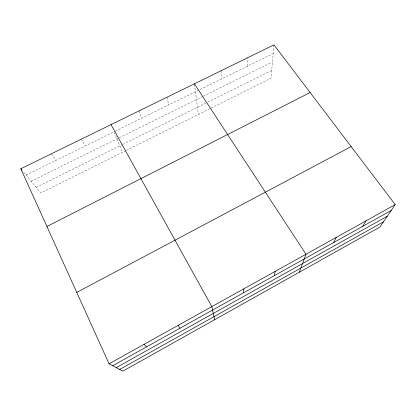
<?xml version="1.0" encoding="UTF-8"?>
<svg xmlns="http://www.w3.org/2000/svg" width="416" height="416" viewBox="0 0 416 416"><rect width="100%" height="100%" fill="white"/><g stroke="black" fill="none" stroke-linecap="round" stroke-linejoin="round"><path stroke-width="0.31" stroke-dasharray="2.08 1.56" d="M247.66 66.076L247.842 57.658M273.957 44.876L271.008 78.224L126.532 150.285M125.965 150.566L40.882 193.003L22.812 171.194M36.213 187.372L122.143 144.7M122.71 144.42L207.142 102.492M207.714 102.206L271.695 70.434M31.169 181.282L118.674 138.034M119.246 137.753L202.722 96.496M203.294 96.216L272.438 62.041M26.026 175.079L114.005 131.81M115.154 131.243L273.192 53.518M51.376 153.806L55.832 160.42M81.437 139.095L85.155 146M114.254 132.397L122.543 152.272M139.246 110.802L141.565 118.253M167.034 97.204L168.704 104.91M194.475 84.427L198.364 114.457M221.328 70.637L221.738 78.822"/><path stroke-width="0.62" d="M243.677 292.724L243.786 288.855M274.232 275.688L275.179 271.388M299.328 272.215L306.004 254.238L194.392 83.814M333.746 242.512L336.274 237.401M362.721 226.356L365.997 220.86M395.2 204.615L379.922 227.032L122.892 371.124L109.065 363.808L20.8 168.766L273.957 44.876L395.2 204.615L109.065 363.808M119.72 369.439L383.458 221.853M112.71 365.732L391.201 210.48M116.262 367.614L387.286 216.232M76.757 292.417L351.156 146.588M46.914 226.476L310.128 92.534M143.983 344.38L146.63 346.824M20.8 168.766L22.006 170.222M178.225 325.328L179.904 328.271M111.01 124.623L211.806 306.644L214.677 319.67"/></g></svg>
